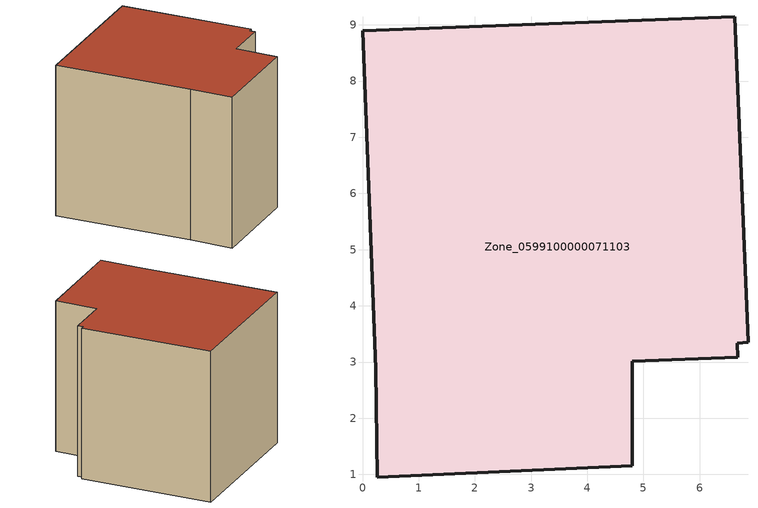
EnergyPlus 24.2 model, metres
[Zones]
Zone_0599100000071103
 floor ground (C_G): 0,8.9 6.62,9.15 6.86,3.35 6.67,3.34 6.68,3.08 4.8,3.02 4.8,1.16 0.27,0.95 0.24,2.87 z0
 wall outside (C_F): 6.62,9.15 0,8.9 0.24,2.87 0.27,0.95 4.8,1.16 4.8,3.02 6.68,3.08 6.67,3.34 6.86,3.35 6.62,9.15 z0:6.74
 roof outside (C_R): 0.27,0.95 4.8,1.16 4.8,3.02 6.68,3.08 6.67,3.34 6.86,3.35 6.62,9.15 0,8.9 0.24,2.87 z6.74
[BUILDING]
Pand.0599100000071103: North Axis=0; Terrain=City; Loads Convergence Tolerance Value=0.04; Temperature Convergence Tolerance Value=0.4; Solar Distribution=FullExterior; Maximum Number of Warmup Days=25; Minimum Number of Warmup Days=1
[Site:Location]
Rotterdam.The.Hague.AP_ZH_NLD Design_Conditions: Latitude=51.96; Longitude=4.45; Time Zone=1; Elevation=-4.5
[SITE:GROUNDTEMPERATURE:BUILDINGSURFACE]
18, 18, 18, 18, 18, 18, 18, 18, 18, 18, 18, 18
[MATERIAL] Thermal Absorptance=0.9; Solar Absorptance=0.7; Visible Absorptance=0.7
Name | Roughness | Thickness | Conductivity | Density | Specific Heat
G.TC.1946-1964 | MediumSmooth | 0.15 | 1 | 540 | 1210
F.TC.1946-1964 | Rough | 0.3 | 0.857143 | 1920 | 840
R.TC.1946-1964 | MediumRough | 0.2 | 0.235294 | 1500 | 1000
[CONSTRUCTION]
C_G: G.TC.1946-1964
C_F: F.TC.1946-1964
C_R: R.TC.1946-1964
[ZONE]
Zone_0599100000071103: Type=1; Multiplier=1; Ceiling Height=Autocalculate; Volume=Autocalculate; Floor Area=autocalculate; Part of Total Floor Area=Yes
[ZONEINFILTRATION:DESIGNFLOWRATE]
Infil_Zone_0599100000071103: Zone or ZoneList or Space or SpaceList=Zone_0599100000071103; Schedule=AlwaysOn; Design Flow Rate Calculation Method=Flow/Area; Flow Rate per Floor Area=0.003; Constant Term Coefficient=1; Temperature Term Coefficient=0; Velocity Term Coefficient=0; Velocity Squared Term Coefficient=0
[HVACTEMPLATE:ZONE:IDEALLOADSAIRSYSTEM]
Zone_0599100000071103: Maximum Heating Supply Air Temperature=50; Minimum Cooling Supply Air Temperature=13; Maximum Heating Supply Air Humidity Ratio=0.0156; Minimum Cooling Supply Air Humidity Ratio=0.0077; Heating Limit=NoLimit; Cooling Limit=NoLimit; Dehumidification Control Type=ConstantSensibleHeatRatio; Cooling Sensible Heat Ratio=0.7; Dehumidification Setpoint=60; Humidification Control Type=None; Humidification Setpoint=30; Outdoor Air Method=None; Outdoor Air Flow Rate per Person=0.00944; Outdoor Air Flow Rate per Zone Floor Area=0; Outdoor Air Flow Rate per Zone=0; Demand Controlled Ventilation Type=None; Outdoor Air Economizer Type=NoEconomizer; Heat Recovery Type=None; Sensible Heat Recovery Effectiveness=0.7; Latent Heat Recovery Effectiveness=0.65
[ZONECONTROL:THERMOSTAT]
ThermostatControl_Zone_0599100000071103: Zone or ZoneList=Zone_0599100000071103; Control Type Schedule=DualSetpointControlType; Control 1=Thermostat_Zone_0599100000071103; Temperature Difference Between Cutout And Setpoint=0
[THERMOSTATSETPOINT:DUALSETPOINT]
Thermostat_Zone_0599100000071103: Heating Setpoint Temperature Schedule=HeatingSetpoint_Zone_0599100000071103; Cooling Setpoint Temperature Schedule=CoolingSetpoint_Zone_0599100000071103
[SCHEDULE:COMPACT]
HeatingSetpoint_Zone_0599100000071103: Through: 12/31, For: AllDays, Until: 24:00, 21
CoolingSetpoint_Zone_0599100000071103: Through: 12/31, For: AllDays, Until: 24:00, 24
DualSetpointControlType: Through: 12/31, For: AllDays, Until: 24:00, 4
AlwaysOn: Through: 12/31, For: AllDays, Until: 24:00, 1
